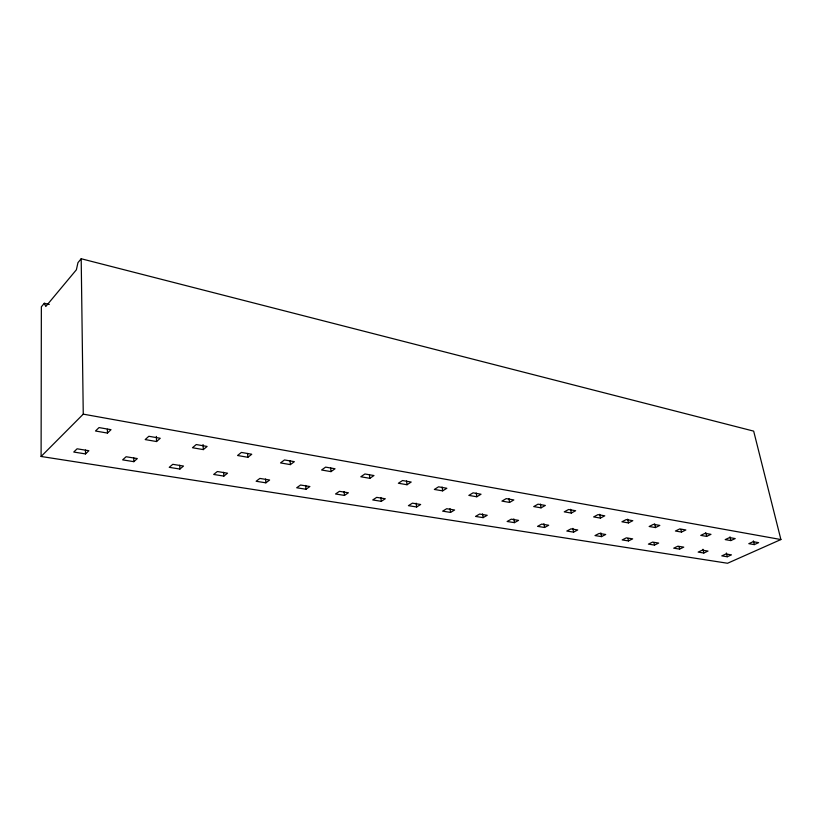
<?xml version="1.0" encoding="UTF-8"?>
<svg xmlns="http://www.w3.org/2000/svg" width="822" height="822" viewBox="0 0 822 822"><rect width="100%" height="100%" fill="white"/><g stroke="black" fill="none" stroke-linecap="round" stroke-linejoin="round"><path stroke-width="1.23" d="M44.296 303.267L45.785 306.493L76.384 269.78L77.956 262.65L81.193 258.745L753.671 431.129L780.9 539.54L727.562 563.255L41.1 456.477L41.357 306.812L44.296 303.267L49.299 304.417M41.1 456.477L83.258 414.144L81.193 258.745M85.519 453.919L88.889 450.713L77.093 448.802L73.754 452.038L85.519 453.919L85.457 450.066M107.456 433.071L111.021 429.68L99.03 427.584L95.486 431.005L107.456 433.071L107.374 429.238M133.842 461.666L137.336 458.563L126.105 456.744L122.632 459.868L133.842 461.666L133.719 457.844M156.56 441.537L160.249 438.27L148.844 436.277L145.175 439.575L156.56 441.537L156.365 436.41M179.905 469.043L183.512 466.053L172.795 464.317L169.219 467.328L179.905 469.043L179.72 465.211M203.311 449.603L207.113 446.449L196.253 444.548L192.471 447.733L203.311 449.603L203.034 444.517M223.861 476.092L227.56 473.195L217.337 471.53L213.658 474.458L223.861 476.092L223.625 472.28M247.874 457.289L251.768 454.237L241.411 452.429L237.537 455.501L247.874 457.289L247.597 453.456M265.866 482.822L269.647 480.017L259.875 478.425L256.115 481.26L265.866 482.822L265.568 478.99M290.392 464.615L294.368 461.666L284.484 459.94L280.528 462.92L290.392 464.615L290.063 460.813M306.02 489.254L309.873 486.532L300.533 485.021L296.701 487.765L306.02 489.254L305.681 485.442M331.009 471.623L335.057 468.766L325.615 467.122L321.577 469.999L331.009 471.623L330.629 467.8M344.469 495.419L348.384 492.779L339.435 491.33L335.54 493.981L344.469 495.419L344.079 491.628M369.849 478.322L373.959 475.548L364.927 473.975L360.827 476.76L369.849 478.322L369.417 474.52M381.305 501.317L385.282 498.759L376.702 497.372L372.746 499.951L381.305 501.317L380.863 497.495M407.024 484.733L411.185 482.041L402.533 480.541L398.382 483.244L407.024 484.733L406.541 480.952M416.641 506.979L420.648 504.492L412.428 503.156L408.421 505.664L416.641 506.979L416.148 503.177M442.637 490.868L446.839 488.268L438.547 486.819L434.355 489.439L442.637 490.868L442.113 487.056M450.548 512.414L454.597 510L446.706 508.715L442.657 511.15L450.548 512.414L450.014 508.623M476.781 496.765L481.024 494.228L473.082 492.84L468.848 495.389L476.781 496.765L476.215 492.964M483.12 517.634L487.21 515.281L479.616 514.048L475.537 516.422L483.12 517.634L482.555 513.853M509.558 502.417L513.832 499.951L506.208 498.625L501.934 501.101L509.558 502.417L508.952 498.625M514.438 522.648L518.548 520.367L511.253 519.175L507.143 521.487L514.438 522.648L513.832 518.888M541.04 507.842L545.346 505.448L538.009 504.174L533.725 506.578L541.04 507.842L540.403 504.071M544.565 527.477L548.695 525.248L541.677 524.107L537.547 526.357L544.565 527.477L543.917 523.727M571.311 513.062L575.626 510.729L568.577 509.506L564.262 511.849L571.311 513.062L570.622 509.301M573.571 532.132L577.722 529.954L570.971 528.865L566.82 531.043L573.571 532.132L572.893 528.382M600.42 518.086L604.756 515.815L597.974 514.634L593.648 516.915L600.42 518.086L599.711 514.325M601.519 536.612L605.691 534.485L599.176 533.437L595.015 535.564L601.519 536.612L600.81 532.862M628.45 522.915L632.796 520.706L626.272 519.566L621.925 521.785L628.45 522.915L627.7 519.165M628.47 540.927L632.652 538.862L626.364 537.845L622.192 539.92L628.47 540.927L627.977 538.431M655.463 527.57L659.809 525.422L653.521 524.323L649.164 526.491L655.463 527.57L654.672 523.83M654.466 545.089L658.658 543.075L652.596 542.088L648.414 544.123L654.466 545.089L653.952 542.602M681.489 532.06L685.846 529.964L679.784 528.906L675.427 531.012L681.489 532.06L680.955 529.573M679.568 549.117L683.76 547.144L677.903 546.198L673.721 548.182L679.568 549.117L679.034 546.62M706.612 536.396L710.968 534.341L705.112 533.324L700.755 535.379L706.612 536.396L705.769 532.656M703.817 553.001L708.009 551.079L702.348 550.154L698.166 552.096L703.817 553.001L702.974 549.26M730.85 540.578L735.207 538.574L729.556 537.588L725.199 539.602L730.85 540.578L729.977 536.838M727.254 556.751L731.436 554.871L725.97 553.987L721.788 555.878L727.254 556.751L726.381 553.011M754.277 544.616L758.624 542.654L753.168 541.708L748.811 543.671L754.277 544.616L753.373 540.876M83.258 414.144L780.9 539.54"/></g></svg>
